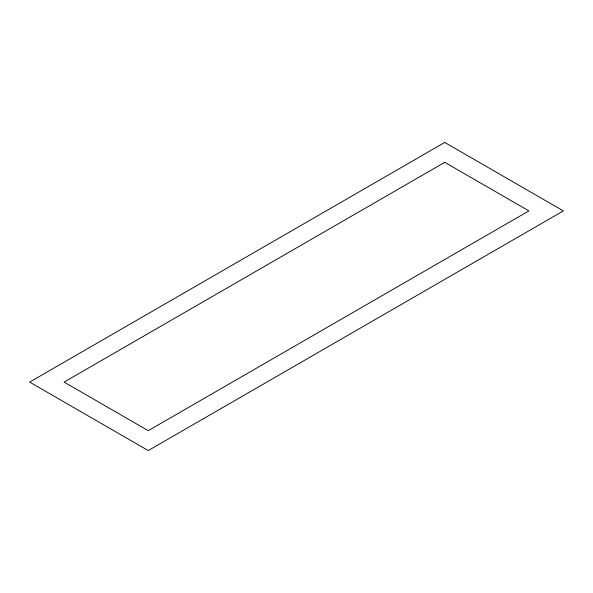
<?xml version="1.0" encoding="UTF-8"?>
<svg xmlns="http://www.w3.org/2000/svg" width="593" height="593" viewBox="0 0 593 593"><rect width="100%" height="100%" fill="white"/><g stroke="black" fill="none" stroke-linecap="round" stroke-linejoin="round"><path stroke-width="0.89" d="M444.75 142.439L29.65 382.092L148.25 450.561L563.35 210.908L444.75 142.439M444.75 162.326L64.103 382.092L148.25 430.674L528.897 210.908L444.75 162.326"/></g></svg>
